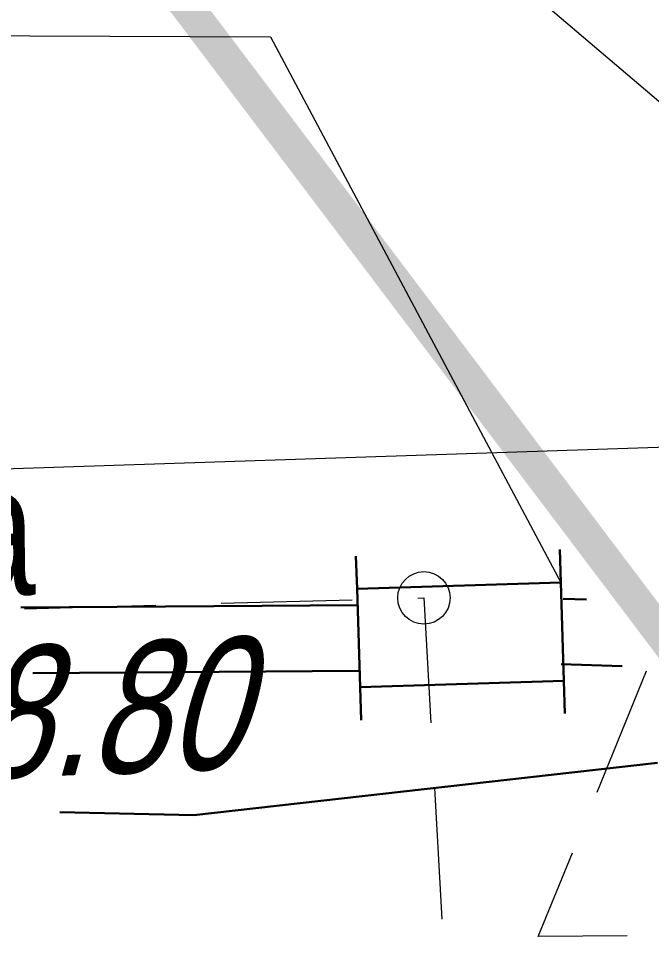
# Model space of a CAD drawing. Extents: x 10098 to 11902, y 8648 to 10202.
# Drawn here: x 11773.96 to 11778.79, y 8789.34 to 8796.34 of the extents above; entities that cross this region are included whole.
import ezdxf

# ---------------------------------------------------------------- set-up
doc = ezdxf.new("R2010")
doc.units = 0
for name, color, linetype in [('20_Строения', 7, 'Continuous'), ('23_Ограждения', 7, 'Continuous'), ('38_Высотные_отметки', 7, 'Continuous'), ('50_Красные_линии', 7, 'Continuous')]:
    doc.layers.add(name, color=color, linetype=linetype)
doc.layers.add('7_Электрокабели', color=1, linetype='Continuous', lineweight=30)
doc.styles.add('mggt', font='russian_1251.shx', dxfattribs={"width": 0.75, "oblique": 18, "height": 1})

msp = doc.modelspace()

# ---------------------------------------------------------------- hatches: boundary and pattern name
at = {"layer": '50_Красные_линии', "linetype": 'Continuous', "lineweight": 25}
for points in [[(11775.7698, 8795.9383), (11775.1667, 8796.736), (11774.9673, 8796.5852), (11775.5704, 8795.7875)], [(11776.373, 8795.1407), (11775.7698, 8795.9383), (11775.5704, 8795.7875), (11776.1736, 8794.9899)], [(11776.9761, 8794.3431), (11776.373, 8795.1407), (11776.1736, 8794.9899), (11776.7767, 8794.1923)], [(11777.5793, 8793.5454), (11776.9761, 8794.3431), (11776.7767, 8794.1923), (11777.3799, 8793.3947)], [(11778.1824, 8792.7478), (11777.5793, 8793.5454), (11777.3799, 8793.3947), (11777.983, 8792.597)], [(11778.7856, 8791.9502), (11778.1824, 8792.7478), (11777.983, 8792.597), (11778.5862, 8791.7994)], [(11779.3887, 8791.1525), (11778.7856, 8791.9502), (11778.5862, 8791.7994), (11779.1893, 8791.0018)]]:
    msp.add_hatch(color=8, dxfattribs=at).paths.add_polyline_path(points)

# ---------------------------------------------------------------- linework, layer by layer
at = {"layer": '20_Строения', "color": 8, "linetype": 'Continuous', "lineweight": 15}
msp.add_lwpolyline([(11744.765, 8811.855), (11745.0685, 8797.999), (11760.5517, 8792.4616), (11779.1416, 8793.0772), (11779.1588, 8812.2231), (11772.9044, 8812.1658), (11772.8309, 8809.2092), (11761.3397, 8809.1763), (11761.3319, 8811.9024)], close=True, dxfattribs=at)
at = {"layer": '23_Ограждения', "color": 8, "linetype": 'Continuous', "lineweight": 15}
for p, q in [((11777.003, 8791.917), (11777.05, 8791.918)), ((11777.05, 8791.918), (11777.103, 8790.966)), ((11774.004, 8791.836), (11775.004, 8791.863)), ((11775.504, 8791.877), (11776.503, 8791.903)), ((11778.371, 8790.437), (11778.749, 8791.363)), ((11777.132, 8790.467), (11777.188, 8789.469)), ((11777.9222, 8789.3356), (11778.183, 8789.974)), ((11778.6, 8789.343), (11777.922, 8789.336))]:
    msp.add_line(p, q, dxfattribs=at)
at = {"layer": '38_Высотные_отметки', "color": 8, "lineweight": 9}
msp.add_circle((11777.0503, 8791.9184), 0.2, dxfattribs=at)
at = {"layer": '7_Электрокабели', "color": 8, "linetype": 'Continuous', "lineweight": 30}
for p, q in [((11778.0861, 8792.2866), (11778.0942, 8792.0367)), ((11776.5321, 8792.2366), (11776.5402, 8791.9867)), ((11778.0939, 8792.0368), (11776.5399, 8791.9868)), ((11776.5399, 8791.9868), (11776.5641, 8791.2372)), ((11778.0939, 8792.0368), (11778.1181, 8791.2872)), ((11778.2902, 8791.9063), (11778.1139, 8791.9119)), ((11776.5504, 8791.862), (11773.9755, 8791.8451)), ((11776.5536, 8791.362), (11774.0672, 8791.3457)), ((11778.5638, 8791.3974), (11778.0981, 8791.4121)), ((11778.1181, 8791.2872), (11776.5641, 8791.2372)), ((11778.1183, 8791.2871), (11778.1263, 8791.0372)), ((11776.5643, 8791.2371), (11776.5723, 8790.9872)), ((11775.294, 8790.263), (11778.8335, 8790.6616)), ((11774.272, 8790.2856), (11775.294, 8790.263))]:
    msp.add_line(p, q, dxfattribs=at)
at = {"layer": '7_Электрокабели', "color": 8, "linetype": 'Continuous', "lineweight": 15}
for points in [[(11767.1678, 8798.3562), (11775.8516, 8798.2468), (11781.4447, 8793.4971)], [(11767.304, 8796.2307), (11775.879, 8796.1951), (11778.0939, 8792.0368)]]:
    msp.add_lwpolyline(points, dxfattribs=at)

# ---------------------------------------------------------------- texts
at = {"layer": '38_Высотные_отметки', "color": 8, "lineweight": 15, "style": 'mggt', "oblique": 18, "width": 0.8}
msp.add_text('138.80    ', height=1, rotation=2.37103, dxfattribs=at).set_placement((11772.4068, 8790.485))
at = {"layer": '7_Электрокабели', "color": 8, "linetype": 'Continuous', "lineweight": 15, "style": 'mggt', "width": 0.75}
msp.add_text('+4к.аб-та', height=1, rotation=0.6888, dxfattribs=at).set_placement((11769.7445, 8791.8898))

doc.saveas('drawing.dxf')
